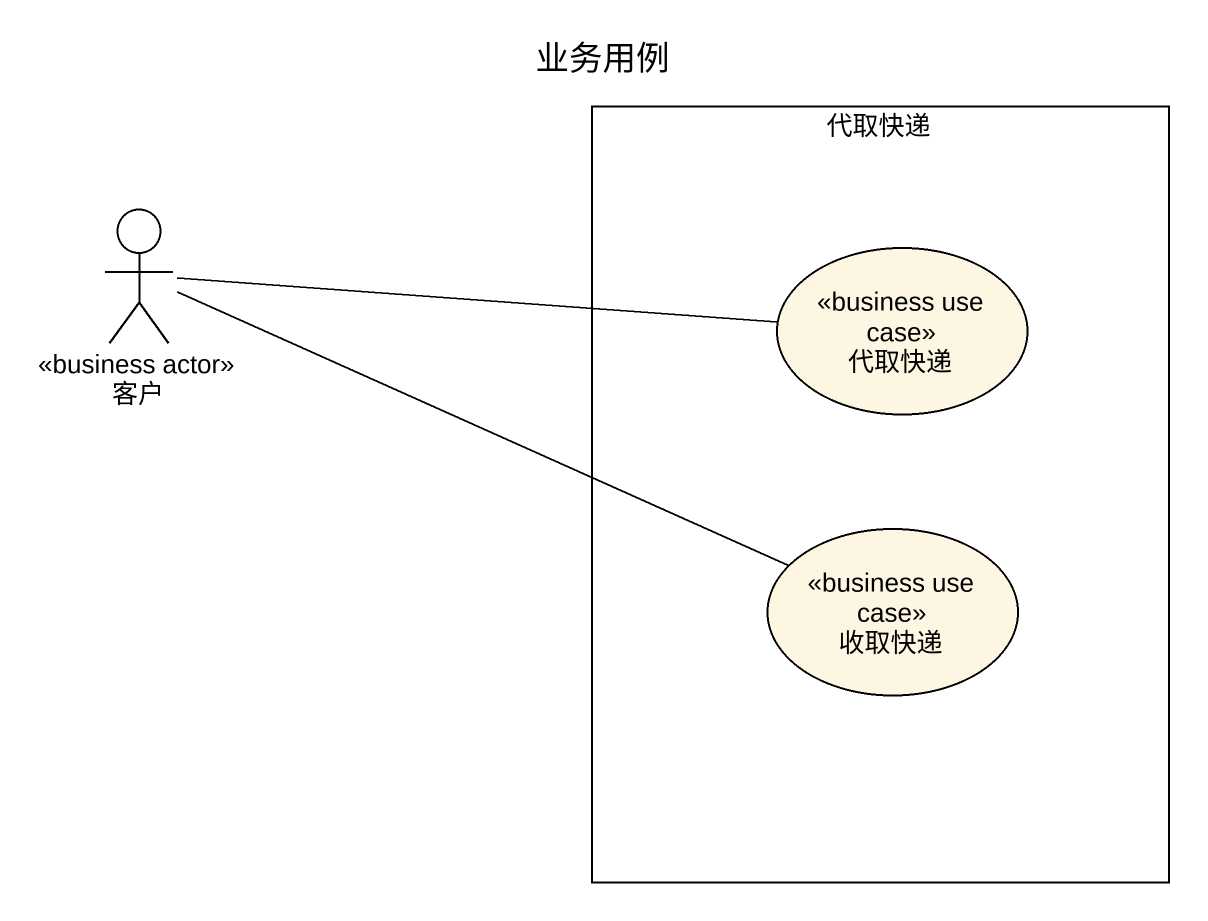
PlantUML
@startuml
title 业务用例
actor 客户 <<business actor>>
rectangle 代取快递 {
  usecase "代取快递" as 代取快递_2 <<business use case>>
  usecase 收取快递 <<business use case>>
}
客户 -right- 代取快递_2
客户 -right- 收取快递
@enduml
